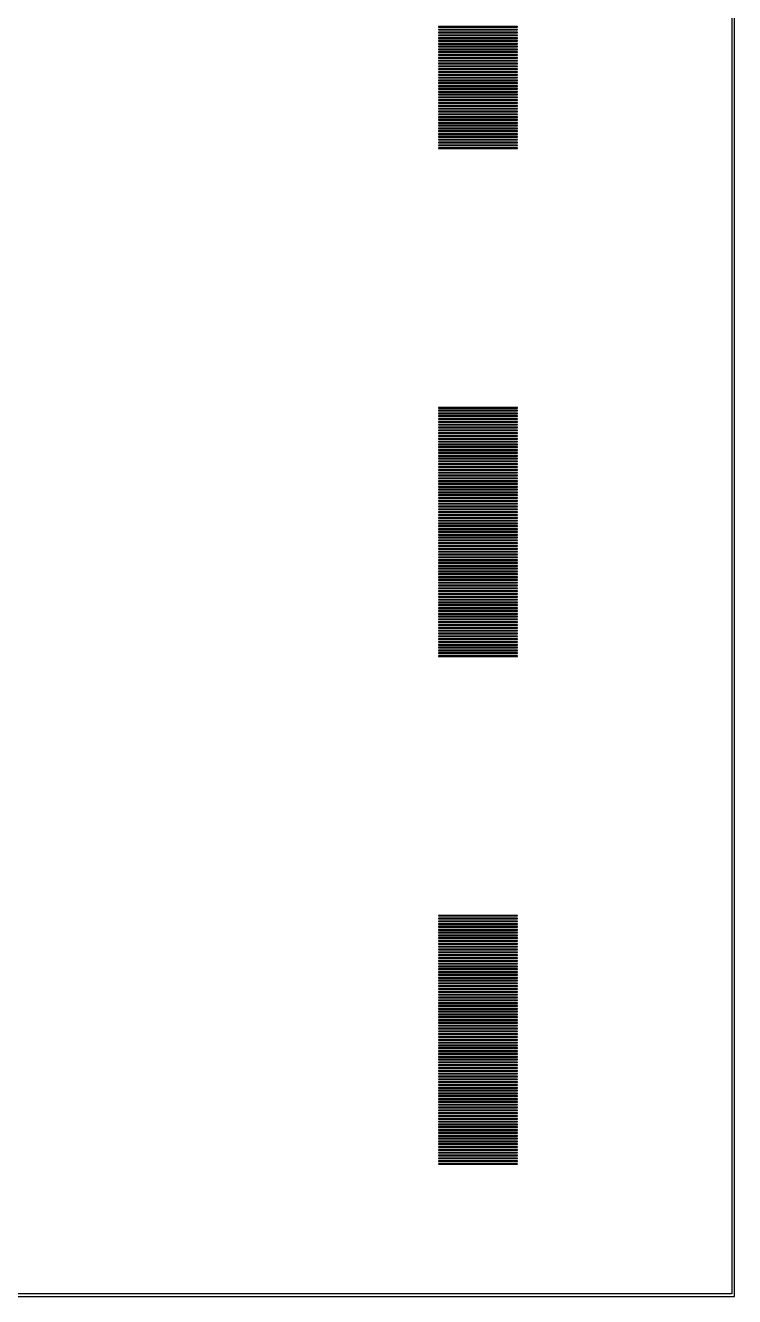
# Model space of a CAD drawing. Extents: x 0 to 54, y 0 to 90.
# Drawn here: x 41.47 to 54.05, y -0.05 to 22.48 of the extents above; entities that cross this region are included whole.
import ezdxf

# ---------------------------------------------------------------- set-up
doc = ezdxf.new("R2010")
doc.units = 0

msp = doc.modelspace()

# ---------------------------------------------------------------- linework, layer by layer
for p, q in [((54.05, -0.04999), (54.05, 90.05)), ((54, 30.4453), (54, 0)), ((50.2, 22.455), (48.8, 22.455)), ((48.8, 22.455), (48.8, 22.445)), ((48.8, 22.445), (50.2, 22.445)), ((50.2, 22.405), (48.8, 22.405)), ((48.8, 22.405), (48.8, 22.395)), ((48.8, 22.395), (50.2, 22.395)), ((50.2, 22.355), (48.8, 22.355)), ((48.8, 22.355), (48.8, 22.345)), ((48.8, 22.345), (50.2, 22.345)), ((50.2, 22.305), (48.8, 22.305)), ((48.8, 22.305), (48.8, 22.295)), ((50.2, 22.445), (50.2, 22.455)), ((50.2, 22.395), (50.2, 22.405)), ((50.2, 22.345), (50.2, 22.355)), ((50.2, 22.295), (50.2, 22.305)), ((48.8, 22.295), (50.2, 22.295)), ((50.2, 22.255), (48.8, 22.255)), ((48.8, 22.255), (48.8, 22.245)), ((48.8, 22.245), (50.2, 22.245)), ((50.2, 22.205), (48.8, 22.205)), ((48.8, 22.205), (48.8, 22.195)), ((48.8, 22.195), (50.2, 22.195)), ((50.2, 22.155), (48.8, 22.155)), ((48.8, 22.155), (48.8, 22.145)), ((48.8, 22.145), (50.2, 22.145)), ((50.2, 22.105), (48.8, 22.105)), ((48.8, 22.105), (48.8, 22.095)), ((48.8, 22.095), (50.2, 22.095)), ((50.2, 22.245), (50.2, 22.255)), ((50.2, 22.195), (50.2, 22.205)), ((50.2, 22.145), (50.2, 22.155)), ((50.2, 22.095), (50.2, 22.105)), ((50.2, 22.055), (48.8, 22.055)), ((48.8, 22.055), (48.8, 22.045)), ((48.8, 22.045), (50.2, 22.045)), ((50.2, 22.005), (48.8, 22.005)), ((48.8, 22.005), (48.8, 21.995)), ((48.8, 21.995), (50.2, 21.995)), ((50.2, 21.955), (48.8, 21.955)), ((48.8, 21.955), (48.8, 21.945)), ((48.8, 21.945), (50.2, 21.945)), ((50.2, 21.905), (48.8, 21.905)), ((48.8, 21.905), (48.8, 21.895)), ((48.8, 21.895), (50.2, 21.895)), ((50.2, 21.855), (48.8, 21.855)), ((48.8, 21.855), (48.8, 21.845)), ((50.2, 22.045), (50.2, 22.055)), ((50.2, 21.995), (50.2, 22.005)), ((50.2, 21.945), (50.2, 21.955)), ((50.2, 21.895), (50.2, 21.905)), ((50.2, 21.845), (50.2, 21.855)), ((48.8, 21.845), (50.2, 21.845)), ((50.2, 21.805), (48.8, 21.805)), ((48.8, 21.805), (48.8, 21.795)), ((48.8, 21.795), (50.2, 21.795)), ((50.2, 21.755), (48.8, 21.755)), ((48.8, 21.755), (48.8, 21.745)), ((48.8, 21.745), (50.2, 21.745)), ((50.2, 21.705), (48.8, 21.705)), ((48.8, 21.705), (48.8, 21.695)), ((48.8, 21.695), (50.2, 21.695)), ((50.2, 21.655), (48.8, 21.655)), ((48.8, 21.655), (48.8, 21.645)), ((48.8, 21.645), (50.2, 21.645)), ((50.2, 21.795), (50.2, 21.805)), ((50.2, 21.745), (50.2, 21.755)), ((50.2, 21.695), (50.2, 21.705)), ((50.2, 21.645), (50.2, 21.655)), ((50.2, 21.605), (48.8, 21.605)), ((48.8, 21.605), (48.8, 21.595)), ((48.8, 21.595), (50.2, 21.595)), ((50.2, 21.555), (48.8, 21.555)), ((48.8, 21.555), (48.8, 21.545)), ((48.8, 21.545), (50.2, 21.545)), ((50.2, 21.505), (48.8, 21.505)), ((48.8, 21.505), (48.8, 21.495)), ((48.8, 21.495), (50.2, 21.495)), ((50.2, 21.455), (48.8, 21.455)), ((48.8, 21.455), (48.8, 21.445)), ((48.8, 21.445), (50.2, 21.445)), ((50.2, 21.405), (48.8, 21.405)), ((48.8, 21.405), (48.8, 21.395)), ((50.2, 21.595), (50.2, 21.605)), ((50.2, 21.545), (50.2, 21.555)), ((50.2, 21.495), (50.2, 21.505)), ((50.2, 21.445), (50.2, 21.455)), ((50.2, 21.395), (50.2, 21.405)), ((48.8, 21.395), (50.2, 21.395)), ((50.2, 21.355), (48.8, 21.355)), ((48.8, 21.355), (48.8, 21.345)), ((48.8, 21.345), (50.2, 21.345)), ((50.2, 21.305), (48.8, 21.305)), ((48.8, 21.305), (48.8, 21.295)), ((48.8, 21.295), (50.2, 21.295)), ((50.2, 21.255), (48.8, 21.255)), ((48.8, 21.255), (48.8, 21.245)), ((48.8, 21.245), (50.2, 21.245)), ((50.2, 21.205), (48.8, 21.205)), ((48.8, 21.205), (48.8, 21.195)), ((48.8, 21.195), (50.2, 21.195)), ((50.2, 21.345), (50.2, 21.355)), ((50.2, 21.295), (50.2, 21.305)), ((50.2, 21.245), (50.2, 21.255)), ((50.2, 21.195), (50.2, 21.205)), ((50.2, 21.155), (48.8, 21.155)), ((48.8, 21.155), (48.8, 21.145)), ((48.8, 21.145), (50.2, 21.145)), ((50.2, 21.105), (48.8, 21.105)), ((48.8, 21.105), (48.8, 21.095)), ((48.8, 21.095), (50.2, 21.095)), ((50.2, 21.055), (48.8, 21.055)), ((48.8, 21.055), (48.8, 21.045)), ((48.8, 21.045), (50.2, 21.045)), ((50.2, 21.005), (48.8, 21.005)), ((48.8, 21.005), (48.8, 20.995)), ((48.8, 20.995), (50.2, 20.995)), ((50.2, 20.955), (48.8, 20.955)), ((48.8, 20.955), (48.8, 20.945)), ((50.2, 21.145), (50.2, 21.155)), ((50.2, 21.095), (50.2, 21.105)), ((50.2, 21.045), (50.2, 21.055)), ((50.2, 20.995), (50.2, 21.005)), ((50.2, 20.945), (50.2, 20.955)), ((48.8, 20.945), (50.2, 20.945)), ((50.2, 20.905), (48.8, 20.905)), ((48.8, 20.905), (48.8, 20.895)), ((48.8, 20.895), (50.2, 20.895)), ((50.2, 20.855), (48.8, 20.855)), ((48.8, 20.855), (48.8, 20.845)), ((48.8, 20.845), (50.2, 20.845)), ((50.2, 20.805), (48.8, 20.805)), ((48.8, 20.805), (48.8, 20.795)), ((48.8, 20.795), (50.2, 20.795)), ((50.2, 20.755), (48.8, 20.755)), ((48.8, 20.755), (48.8, 20.745)), ((48.8, 20.745), (50.2, 20.745)), ((50.2, 20.895), (50.2, 20.905)), ((50.2, 20.845), (50.2, 20.855)), ((50.2, 20.795), (50.2, 20.805)), ((50.2, 20.745), (50.2, 20.755)), ((50.2, 20.705), (48.8, 20.705)), ((48.8, 20.705), (48.8, 20.695)), ((48.8, 20.695), (50.2, 20.695)), ((50.2, 20.655), (48.8, 20.655)), ((48.8, 20.655), (48.8, 20.645)), ((48.8, 20.645), (50.2, 20.645)), ((50.2, 20.605), (48.8, 20.605)), ((48.8, 20.605), (48.8, 20.595)), ((48.8, 20.595), (50.2, 20.595)), ((50.2, 20.555), (48.8, 20.555)), ((48.8, 20.555), (48.8, 20.545)), ((48.8, 20.545), (50.2, 20.545)), ((50.2, 20.505), (48.8, 20.505)), ((48.8, 20.505), (48.8, 20.495)), ((50.2, 20.695), (50.2, 20.705)), ((50.2, 20.645), (50.2, 20.655)), ((50.2, 20.595), (50.2, 20.605)), ((50.2, 20.545), (50.2, 20.555)), ((50.2, 20.495), (50.2, 20.505)), ((48.8, 20.495), (50.2, 20.495)), ((50.2, 20.455), (48.8, 20.455)), ((48.8, 20.455), (48.8, 20.445)), ((48.8, 20.445), (50.2, 20.445)), ((50.2, 20.405), (48.8, 20.405)), ((48.8, 20.405), (48.8, 20.395)), ((48.8, 20.395), (50.2, 20.395)), ((50.2, 20.355), (48.8, 20.355)), ((48.8, 20.355), (48.8, 20.345)), ((48.8, 20.345), (50.2, 20.345)), ((50.2, 20.305), (48.8, 20.305)), ((48.8, 20.305), (48.8, 20.295)), ((48.8, 20.295), (50.2, 20.295)), ((50.2, 20.445), (50.2, 20.455)), ((50.2, 20.395), (50.2, 20.405)), ((50.2, 20.345), (50.2, 20.355)), ((50.2, 20.295), (50.2, 20.305)), ((50.2, 15.705), (48.8, 15.705)), ((48.8, 15.705), (48.8, 15.695)), ((48.8, 15.695), (50.2, 15.695)), ((50.2, 15.655), (48.8, 15.655)), ((48.8, 15.655), (48.8, 15.645)), ((48.8, 15.645), (50.2, 15.645)), ((50.2, 15.605), (48.8, 15.605)), ((48.8, 15.605), (48.8, 15.595)), ((48.8, 15.595), (50.2, 15.595)), ((50.2, 15.555), (48.8, 15.555)), ((48.8, 15.555), (48.8, 15.545)), ((48.8, 15.545), (50.2, 15.545)), ((50.2, 15.695), (50.2, 15.705)), ((50.2, 15.645), (50.2, 15.655)), ((50.2, 15.595), (50.2, 15.605)), ((50.2, 15.545), (50.2, 15.555)), ((50.2, 15.505), (48.8, 15.505)), ((48.8, 15.505), (48.8, 15.495)), ((48.8, 15.495), (50.2, 15.495)), ((50.2, 15.455), (48.8, 15.455)), ((48.8, 15.455), (48.8, 15.445)), ((48.8, 15.445), (50.2, 15.445)), ((50.2, 15.405), (48.8, 15.405)), ((48.8, 15.405), (48.8, 15.395)), ((48.8, 15.395), (50.2, 15.395)), ((50.2, 15.355), (48.8, 15.355)), ((48.8, 15.355), (48.8, 15.345)), ((48.8, 15.345), (50.2, 15.345)), ((50.2, 15.495), (50.2, 15.505)), ((50.2, 15.445), (50.2, 15.455)), ((50.2, 15.395), (50.2, 15.405)), ((50.2, 15.345), (50.2, 15.355)), ((50.2, 15.305), (48.8, 15.305)), ((48.8, 15.305), (48.8, 15.295)), ((48.8, 15.295), (50.2, 15.295)), ((50.2, 15.255), (48.8, 15.255)), ((48.8, 15.255), (48.8, 15.245)), ((48.8, 15.245), (50.2, 15.245)), ((50.2, 15.205), (48.8, 15.205)), ((48.8, 15.205), (48.8, 15.195)), ((48.8, 15.195), (50.2, 15.195)), ((50.2, 15.155), (48.8, 15.155)), ((48.8, 15.155), (48.8, 15.145)), ((48.8, 15.145), (50.2, 15.145)), ((50.2, 15.105), (48.8, 15.105)), ((48.8, 15.105), (48.8, 15.095)), ((48.8, 15.095), (50.2, 15.095)), ((50.2, 15.295), (50.2, 15.305)), ((50.2, 15.245), (50.2, 15.255)), ((50.2, 15.195), (50.2, 15.205)), ((50.2, 15.145), (50.2, 15.155)), ((50.2, 15.095), (50.2, 15.105)), ((50.2, 15.055), (48.8, 15.055)), ((48.8, 15.055), (48.8, 15.045)), ((48.8, 15.045), (50.2, 15.045)), ((50.2, 15.005), (48.8, 15.005)), ((48.8, 15.005), (48.8, 14.995)), ((48.8, 14.995), (50.2, 14.995)), ((50.2, 14.955), (48.8, 14.955)), ((48.8, 14.955), (48.8, 14.945)), ((48.8, 14.945), (50.2, 14.945)), ((50.2, 14.905), (48.8, 14.905)), ((48.8, 14.905), (48.8, 14.895)), ((48.8, 14.895), (50.2, 14.895)), ((50.2, 15.045), (50.2, 15.055)), ((50.2, 14.995), (50.2, 15.005)), ((50.2, 14.945), (50.2, 14.955)), ((50.2, 14.895), (50.2, 14.905)), ((50.2, 14.855), (48.8, 14.855)), ((48.8, 14.855), (48.8, 14.845)), ((48.8, 14.845), (50.2, 14.845)), ((50.2, 14.805), (48.8, 14.805)), ((48.8, 14.805), (48.8, 14.795)), ((48.8, 14.795), (50.2, 14.795)), ((50.2, 14.755), (48.8, 14.755)), ((48.8, 14.755), (48.8, 14.745)), ((48.8, 14.745), (50.2, 14.745)), ((50.2, 14.705), (48.8, 14.705)), ((48.8, 14.705), (48.8, 14.695)), ((48.8, 14.695), (50.2, 14.695)), ((50.2, 14.655), (48.8, 14.655)), ((48.8, 14.655), (48.8, 14.645)), ((48.8, 14.645), (50.2, 14.645)), ((50.2, 14.845), (50.2, 14.855)), ((50.2, 14.795), (50.2, 14.805)), ((50.2, 14.745), (50.2, 14.755)), ((50.2, 14.695), (50.2, 14.705)), ((50.2, 14.645), (50.2, 14.655)), ((50.2, 14.605), (48.8, 14.605)), ((48.8, 14.605), (48.8, 14.595)), ((48.8, 14.595), (50.2, 14.595)), ((50.2, 14.555), (48.8, 14.555)), ((48.8, 14.555), (48.8, 14.545)), ((48.8, 14.545), (50.2, 14.545)), ((50.2, 14.505), (48.8, 14.505)), ((48.8, 14.505), (48.8, 14.495)), ((48.8, 14.495), (50.2, 14.495)), ((50.2, 14.455), (48.8, 14.455)), ((48.8, 14.455), (48.8, 14.445)), ((48.8, 14.445), (50.2, 14.445)), ((50.2, 14.595), (50.2, 14.605)), ((50.2, 14.545), (50.2, 14.555)), ((50.2, 14.495), (50.2, 14.505)), ((50.2, 14.445), (50.2, 14.455)), ((50.2, 14.405), (48.8, 14.405)), ((48.8, 14.405), (48.8, 14.395)), ((48.8, 14.395), (50.2, 14.395)), ((50.2, 14.355), (48.8, 14.355)), ((48.8, 14.355), (48.8, 14.345)), ((48.8, 14.345), (50.2, 14.345)), ((50.2, 14.305), (48.8, 14.305)), ((48.8, 14.305), (48.8, 14.295)), ((48.8, 14.295), (50.2, 14.295)), ((50.2, 14.255), (48.8, 14.255)), ((48.8, 14.255), (48.8, 14.245)), ((48.8, 14.245), (50.2, 14.245)), ((50.2, 14.205), (48.8, 14.205)), ((48.8, 14.205), (48.8, 14.195)), ((48.8, 14.195), (50.2, 14.195)), ((50.2, 14.395), (50.2, 14.405)), ((50.2, 14.345), (50.2, 14.355)), ((50.2, 14.295), (50.2, 14.305)), ((50.2, 14.245), (50.2, 14.255)), ((50.2, 14.195), (50.2, 14.205)), ((50.2, 14.155), (48.8, 14.155)), ((48.8, 14.155), (48.8, 14.145)), ((48.8, 14.145), (50.2, 14.145)), ((50.2, 14.105), (48.8, 14.105)), ((48.8, 14.105), (48.8, 14.095)), ((48.8, 14.095), (50.2, 14.095)), ((50.2, 14.055), (48.8, 14.055)), ((48.8, 14.055), (48.8, 14.045)), ((48.8, 14.045), (50.2, 14.045)), ((50.2, 14.005), (48.8, 14.005)), ((48.8, 14.005), (48.8, 13.995)), ((48.8, 13.995), (50.2, 13.995)), ((50.2, 14.145), (50.2, 14.155)), ((50.2, 14.095), (50.2, 14.105)), ((50.2, 14.045), (50.2, 14.055)), ((50.2, 13.995), (50.2, 14.005)), ((50.2, 13.955), (48.8, 13.955)), ((48.8, 13.955), (48.8, 13.945)), ((48.8, 13.945), (50.2, 13.945)), ((50.2, 13.905), (48.8, 13.905)), ((48.8, 13.905), (48.8, 13.895)), ((48.8, 13.895), (50.2, 13.895)), ((50.2, 13.855), (48.8, 13.855)), ((48.8, 13.855), (48.8, 13.845)), ((48.8, 13.845), (50.2, 13.845)), ((50.2, 13.805), (48.8, 13.805)), ((48.8, 13.805), (48.8, 13.795)), ((48.8, 13.795), (50.2, 13.795)), ((50.2, 13.755), (48.8, 13.755)), ((48.8, 13.755), (48.8, 13.745)), ((48.8, 13.745), (50.2, 13.745)), ((50.2, 13.945), (50.2, 13.955)), ((50.2, 13.895), (50.2, 13.905)), ((50.2, 13.845), (50.2, 13.855)), ((50.2, 13.795), (50.2, 13.805)), ((50.2, 13.745), (50.2, 13.755)), ((50.2, 13.705), (48.8, 13.705)), ((48.8, 13.705), (48.8, 13.695)), ((48.8, 13.695), (50.2, 13.695)), ((50.2, 13.655), (48.8, 13.655)), ((48.8, 13.655), (48.8, 13.645)), ((48.8, 13.645), (50.2, 13.645)), ((50.2, 13.605), (48.8, 13.605)), ((48.8, 13.605), (48.8, 13.595)), ((48.8, 13.595), (50.2, 13.595)), ((50.2, 13.555), (48.8, 13.555)), ((48.8, 13.555), (48.8, 13.545)), ((48.8, 13.545), (50.2, 13.545)), ((50.2, 13.695), (50.2, 13.705)), ((50.2, 13.645), (50.2, 13.655)), ((50.2, 13.595), (50.2, 13.605)), ((50.2, 13.545), (50.2, 13.555)), ((50.2, 13.505), (48.8, 13.505)), ((48.8, 13.505), (48.8, 13.495)), ((48.8, 13.495), (50.2, 13.495)), ((50.2, 13.455), (48.8, 13.455)), ((48.8, 13.455), (48.8, 13.445)), ((48.8, 13.445), (50.2, 13.445)), ((50.2, 13.405), (48.8, 13.405)), ((48.8, 13.405), (48.8, 13.395)), ((48.8, 13.395), (50.2, 13.395)), ((50.2, 13.355), (48.8, 13.355)), ((48.8, 13.355), (48.8, 13.345)), ((48.8, 13.345), (50.2, 13.345)), ((50.2, 13.305), (48.8, 13.305)), ((48.8, 13.305), (48.8, 13.295)), ((48.8, 13.295), (50.2, 13.295)), ((50.2, 13.495), (50.2, 13.505)), ((50.2, 13.445), (50.2, 13.455)), ((50.2, 13.395), (50.2, 13.405)), ((50.2, 13.345), (50.2, 13.355)), ((50.2, 13.295), (50.2, 13.305)), ((50.2, 13.255), (48.8, 13.255)), ((48.8, 13.255), (48.8, 13.245)), ((48.8, 13.245), (50.2, 13.245)), ((50.2, 13.205), (48.8, 13.205)), ((48.8, 13.205), (48.8, 13.195)), ((48.8, 13.195), (50.2, 13.195)), ((50.2, 13.155), (48.8, 13.155)), ((48.8, 13.155), (48.8, 13.145)), ((48.8, 13.145), (50.2, 13.145)), ((50.2, 13.105), (48.8, 13.105)), ((48.8, 13.105), (48.8, 13.095)), ((48.8, 13.095), (50.2, 13.095)), ((50.2, 13.245), (50.2, 13.255)), ((50.2, 13.195), (50.2, 13.205)), ((50.2, 13.145), (50.2, 13.155)), ((50.2, 13.095), (50.2, 13.105)), ((50.2, 13.055), (48.8, 13.055)), ((48.8, 13.055), (48.8, 13.045)), ((48.8, 13.045), (50.2, 13.045)), ((50.2, 13.005), (48.8, 13.005)), ((48.8, 13.005), (48.8, 12.995)), ((48.8, 12.995), (50.2, 12.995)), ((50.2, 12.955), (48.8, 12.955)), ((48.8, 12.955), (48.8, 12.945)), ((48.8, 12.945), (50.2, 12.945)), ((50.2, 12.905), (48.8, 12.905)), ((48.8, 12.905), (48.8, 12.895)), ((48.8, 12.895), (50.2, 12.895)), ((50.2, 12.855), (48.8, 12.855)), ((48.8, 12.855), (48.8, 12.845)), ((48.8, 12.845), (50.2, 12.845)), ((50.2, 13.045), (50.2, 13.055)), ((50.2, 12.995), (50.2, 13.005)), ((50.2, 12.945), (50.2, 12.955)), ((50.2, 12.895), (50.2, 12.905)), ((50.2, 12.845), (50.2, 12.855)), ((50.2, 12.805), (48.8, 12.805)), ((48.8, 12.805), (48.8, 12.795)), ((48.8, 12.795), (50.2, 12.795)), ((50.2, 12.755), (48.8, 12.755)), ((48.8, 12.755), (48.8, 12.745)), ((48.8, 12.745), (50.2, 12.745)), ((50.2, 12.705), (48.8, 12.705)), ((48.8, 12.705), (48.8, 12.695)), ((48.8, 12.695), (50.2, 12.695)), ((50.2, 12.655), (48.8, 12.655)), ((48.8, 12.655), (48.8, 12.645)), ((48.8, 12.645), (50.2, 12.645)), ((50.2, 12.795), (50.2, 12.805)), ((50.2, 12.745), (50.2, 12.755)), ((50.2, 12.695), (50.2, 12.705)), ((50.2, 12.645), (50.2, 12.655)), ((50.2, 12.605), (48.8, 12.605)), ((48.8, 12.605), (48.8, 12.595)), ((48.8, 12.595), (50.2, 12.595)), ((50.2, 12.555), (48.8, 12.555)), ((48.8, 12.555), (48.8, 12.545)), ((48.8, 12.545), (50.2, 12.545)), ((50.2, 12.505), (48.8, 12.505)), ((48.8, 12.505), (48.8, 12.495)), ((48.8, 12.495), (50.2, 12.495)), ((50.2, 12.455), (48.8, 12.455)), ((48.8, 12.455), (48.8, 12.445)), ((48.8, 12.445), (50.2, 12.445)), ((50.2, 12.405), (48.8, 12.405)), ((48.8, 12.405), (48.8, 12.395)), ((48.8, 12.395), (50.2, 12.395)), ((50.2, 12.595), (50.2, 12.605)), ((50.2, 12.545), (50.2, 12.555)), ((50.2, 12.495), (50.2, 12.505)), ((50.2, 12.445), (50.2, 12.455)), ((50.2, 12.395), (50.2, 12.405)), ((50.2, 12.355), (48.8, 12.355)), ((48.8, 12.355), (48.8, 12.345)), ((48.8, 12.345), (50.2, 12.345)), ((50.2, 12.305), (48.8, 12.305)), ((48.8, 12.305), (48.8, 12.295)), ((48.8, 12.295), (50.2, 12.295)), ((50.2, 12.255), (48.8, 12.255)), ((48.8, 12.255), (48.8, 12.245)), ((48.8, 12.245), (50.2, 12.245)), ((50.2, 12.205), (48.8, 12.205)), ((48.8, 12.205), (48.8, 12.195)), ((48.8, 12.195), (50.2, 12.195)), ((50.2, 12.345), (50.2, 12.355)), ((50.2, 12.295), (50.2, 12.305)), ((50.2, 12.245), (50.2, 12.255)), ((50.2, 12.195), (50.2, 12.205)), ((50.2, 12.155), (48.8, 12.155)), ((48.8, 12.155), (48.8, 12.145)), ((48.8, 12.145), (50.2, 12.145)), ((50.2, 12.105), (48.8, 12.105)), ((48.8, 12.105), (48.8, 12.095)), ((48.8, 12.095), (50.2, 12.095)), ((50.2, 12.055), (48.8, 12.055)), ((48.8, 12.055), (48.8, 12.045)), ((48.8, 12.045), (50.2, 12.045)), ((50.2, 12.005), (48.8, 12.005)), ((48.8, 12.005), (48.8, 11.995)), ((48.8, 11.995), (50.2, 11.995)), ((50.2, 11.955), (48.8, 11.955)), ((48.8, 11.955), (48.8, 11.945)), ((48.8, 11.945), (50.2, 11.945)), ((50.2, 12.145), (50.2, 12.155)), ((50.2, 12.095), (50.2, 12.105)), ((50.2, 12.045), (50.2, 12.055)), ((50.2, 11.995), (50.2, 12.005)), ((50.2, 11.945), (50.2, 11.955)), ((50.2, 11.905), (48.8, 11.905)), ((48.8, 11.905), (48.8, 11.895)), ((48.8, 11.895), (50.2, 11.895)), ((50.2, 11.855), (48.8, 11.855)), ((48.8, 11.855), (48.8, 11.845)), ((48.8, 11.845), (50.2, 11.845)), ((50.2, 11.805), (48.8, 11.805)), ((48.8, 11.805), (48.8, 11.795)), ((48.8, 11.795), (50.2, 11.795)), ((50.2, 11.755), (48.8, 11.755)), ((48.8, 11.755), (48.8, 11.745)), ((48.8, 11.745), (50.2, 11.745)), ((50.2, 11.895), (50.2, 11.905)), ((50.2, 11.845), (50.2, 11.855)), ((50.2, 11.795), (50.2, 11.805)), ((50.2, 11.745), (50.2, 11.755)), ((50.2, 11.705), (48.8, 11.705)), ((48.8, 11.705), (48.8, 11.695)), ((48.8, 11.695), (50.2, 11.695)), ((50.2, 11.655), (48.8, 11.655)), ((48.8, 11.655), (48.8, 11.645)), ((48.8, 11.645), (50.2, 11.645)), ((50.2, 11.605), (48.8, 11.605)), ((48.8, 11.605), (48.8, 11.595)), ((48.8, 11.595), (50.2, 11.595)), ((50.2, 11.555), (48.8, 11.555)), ((48.8, 11.555), (48.8, 11.545)), ((48.8, 11.545), (50.2, 11.545)), ((50.2, 11.505), (48.8, 11.505)), ((48.8, 11.505), (48.8, 11.495)), ((48.8, 11.495), (50.2, 11.495)), ((50.2, 11.695), (50.2, 11.705)), ((50.2, 11.645), (50.2, 11.655)), ((50.2, 11.595), (50.2, 11.605)), ((50.2, 11.545), (50.2, 11.555)), ((50.2, 11.495), (50.2, 11.505)), ((50.2, 11.455), (48.8, 11.455)), ((48.8, 11.455), (48.8, 11.445)), ((48.8, 11.445), (50.2, 11.445)), ((50.2, 11.405), (48.8, 11.405)), ((48.8, 11.405), (48.8, 11.395)), ((48.8, 11.395), (50.2, 11.395)), ((50.2, 11.355), (48.8, 11.355)), ((48.8, 11.355), (48.8, 11.345)), ((48.8, 11.345), (50.2, 11.345)), ((50.2, 11.305), (48.8, 11.305)), ((48.8, 11.305), (48.8, 11.295)), ((48.8, 11.295), (50.2, 11.295)), ((50.2, 11.445), (50.2, 11.455)), ((50.2, 11.395), (50.2, 11.405)), ((50.2, 11.345), (50.2, 11.355)), ((50.2, 11.295), (50.2, 11.305)), ((50.2, 6.70499), (48.8, 6.70499)), ((48.8, 6.70499), (48.8, 6.69499)), ((48.8, 6.69499), (50.2, 6.69499)), ((50.2, 6.655), (48.8, 6.655)), ((48.8, 6.655), (48.8, 6.64499)), ((48.8, 6.64499), (50.2, 6.64499)), ((50.2, 6.605), (48.8, 6.605)), ((48.8, 6.605), (48.8, 6.59499)), ((48.8, 6.59499), (50.2, 6.59499)), ((50.2, 6.55499), (48.8, 6.55499)), ((48.8, 6.55499), (48.8, 6.545)), ((48.8, 6.545), (50.2, 6.545)), ((50.2, 6.69499), (50.2, 6.70499)), ((50.2, 6.64499), (50.2, 6.655)), ((50.2, 6.59499), (50.2, 6.605)), ((50.2, 6.545), (50.2, 6.55499)), ((50.2, 6.50499), (48.8, 6.50499)), ((48.8, 6.50499), (48.8, 6.495)), ((48.8, 6.495), (50.2, 6.495)), ((50.2, 6.45499), (48.8, 6.45499)), ((48.8, 6.45499), (48.8, 6.44499)), ((48.8, 6.44499), (50.2, 6.44499)), ((50.2, 6.405), (48.8, 6.405)), ((48.8, 6.405), (48.8, 6.39499)), ((48.8, 6.39499), (50.2, 6.39499)), ((50.2, 6.355), (48.8, 6.355)), ((48.8, 6.355), (48.8, 6.34499)), ((48.8, 6.34499), (50.2, 6.34499)), ((50.2, 6.495), (50.2, 6.50499)), ((50.2, 6.44499), (50.2, 6.45499)), ((50.2, 6.39499), (50.2, 6.405)), ((50.2, 6.34499), (50.2, 6.355)), ((50.2, 6.30499), (48.8, 6.30499)), ((48.8, 6.30499), (48.8, 6.295)), ((48.8, 6.295), (50.2, 6.295)), ((50.2, 6.25499), (48.8, 6.25499)), ((48.8, 6.25499), (48.8, 6.245)), ((48.8, 6.245), (50.2, 6.245)), ((50.2, 6.20499), (48.8, 6.20499)), ((48.8, 6.20499), (48.8, 6.19499)), ((48.8, 6.19499), (50.2, 6.19499)), ((50.2, 6.155), (48.8, 6.155)), ((48.8, 6.155), (48.8, 6.14499)), ((48.8, 6.14499), (50.2, 6.14499)), ((50.2, 6.105), (48.8, 6.105)), ((48.8, 6.105), (48.8, 6.09499)), ((48.8, 6.09499), (50.2, 6.09499)), ((50.2, 6.295), (50.2, 6.30499)), ((50.2, 6.245), (50.2, 6.25499)), ((50.2, 6.19499), (50.2, 6.20499)), ((50.2, 6.14499), (50.2, 6.155)), ((50.2, 6.09499), (50.2, 6.105)), ((50.2, 6.05499), (48.8, 6.05499)), ((48.8, 6.05499), (48.8, 6.045)), ((48.8, 6.045), (50.2, 6.045)), ((50.2, 6.00499), (48.8, 6.00499)), ((48.8, 6.00499), (48.8, 5.995)), ((48.8, 5.995), (50.2, 5.995)), ((50.2, 5.95499), (48.8, 5.95499)), ((48.8, 5.95499), (48.8, 5.94499)), ((48.8, 5.94499), (50.2, 5.94499)), ((50.2, 5.905), (48.8, 5.905)), ((48.8, 5.905), (48.8, 5.89499)), ((48.8, 5.89499), (50.2, 5.89499)), ((50.2, 6.045), (50.2, 6.05499)), ((50.2, 5.995), (50.2, 6.00499)), ((50.2, 5.94499), (50.2, 5.95499)), ((50.2, 5.89499), (50.2, 5.905)), ((50.2, 5.855), (48.8, 5.855)), ((48.8, 5.855), (48.8, 5.84499)), ((48.8, 5.84499), (50.2, 5.84499)), ((50.2, 5.80499), (48.8, 5.80499)), ((48.8, 5.80499), (48.8, 5.795)), ((48.8, 5.795), (50.2, 5.795)), ((50.2, 5.75499), (48.8, 5.75499)), ((48.8, 5.75499), (48.8, 5.745)), ((48.8, 5.745), (50.2, 5.745)), ((50.2, 5.70499), (48.8, 5.70499)), ((48.8, 5.70499), (48.8, 5.69499)), ((48.8, 5.69499), (50.2, 5.69499)), ((50.2, 5.655), (48.8, 5.655)), ((48.8, 5.655), (48.8, 5.64499)), ((48.8, 5.64499), (50.2, 5.64499)), ((50.2, 5.84499), (50.2, 5.855)), ((50.2, 5.795), (50.2, 5.80499)), ((50.2, 5.745), (50.2, 5.75499)), ((50.2, 5.69499), (50.2, 5.70499)), ((50.2, 5.64499), (50.2, 5.655)), ((50.2, 5.605), (48.8, 5.605)), ((48.8, 5.605), (48.8, 5.59499)), ((48.8, 5.59499), (50.2, 5.59499)), ((50.2, 5.55499), (48.8, 5.55499)), ((48.8, 5.55499), (48.8, 5.545)), ((48.8, 5.545), (50.2, 5.545)), ((50.2, 5.50499), (48.8, 5.50499)), ((48.8, 5.50499), (48.8, 5.495)), ((48.8, 5.495), (50.2, 5.495)), ((50.2, 5.45499), (48.8, 5.45499)), ((48.8, 5.45499), (48.8, 5.44499)), ((48.8, 5.44499), (50.2, 5.44499)), ((50.2, 5.59499), (50.2, 5.605)), ((50.2, 5.545), (50.2, 5.55499)), ((50.2, 5.495), (50.2, 5.50499)), ((50.2, 5.44499), (50.2, 5.45499)), ((50.2, 5.405), (48.8, 5.405)), ((48.8, 5.405), (48.8, 5.39499)), ((48.8, 5.39499), (50.2, 5.39499)), ((50.2, 5.355), (48.8, 5.355)), ((48.8, 5.355), (48.8, 5.34499)), ((48.8, 5.34499), (50.2, 5.34499)), ((50.2, 5.30499), (48.8, 5.30499)), ((48.8, 5.30499), (48.8, 5.295)), ((48.8, 5.295), (50.2, 5.295)), ((50.2, 5.25499), (48.8, 5.25499)), ((48.8, 5.25499), (48.8, 5.245)), ((48.8, 5.245), (50.2, 5.245)), ((50.2, 5.20499), (48.8, 5.20499)), ((48.8, 5.20499), (48.8, 5.19499)), ((48.8, 5.19499), (50.2, 5.19499)), ((50.2, 5.39499), (50.2, 5.405)), ((50.2, 5.34499), (50.2, 5.355)), ((50.2, 5.295), (50.2, 5.30499)), ((50.2, 5.245), (50.2, 5.25499)), ((50.2, 5.19499), (50.2, 5.20499)), ((50.2, 5.155), (48.8, 5.155)), ((48.8, 5.155), (48.8, 5.14499)), ((48.8, 5.14499), (50.2, 5.14499)), ((50.2, 5.105), (48.8, 5.105)), ((48.8, 5.105), (48.8, 5.09499)), ((48.8, 5.09499), (50.2, 5.09499)), ((50.2, 5.05499), (48.8, 5.05499)), ((48.8, 5.05499), (48.8, 5.045)), ((48.8, 5.045), (50.2, 5.045)), ((50.2, 5.00499), (48.8, 5.00499)), ((48.8, 5.00499), (48.8, 4.995)), ((48.8, 4.995), (50.2, 4.995)), ((50.2, 5.14499), (50.2, 5.155)), ((50.2, 5.09499), (50.2, 5.105)), ((50.2, 5.045), (50.2, 5.05499)), ((50.2, 4.995), (50.2, 5.00499)), ((50.2, 4.95499), (48.8, 4.95499)), ((48.8, 4.95499), (48.8, 4.94499)), ((48.8, 4.94499), (50.2, 4.94499)), ((50.2, 4.905), (48.8, 4.905)), ((48.8, 4.905), (48.8, 4.89499)), ((48.8, 4.89499), (50.2, 4.89499)), ((50.2, 4.855), (48.8, 4.855)), ((48.8, 4.855), (48.8, 4.84499)), ((48.8, 4.84499), (50.2, 4.84499)), ((50.2, 4.80499), (48.8, 4.80499)), ((48.8, 4.80499), (48.8, 4.795)), ((48.8, 4.795), (50.2, 4.795)), ((50.2, 4.75499), (48.8, 4.75499)), ((48.8, 4.75499), (48.8, 4.745)), ((48.8, 4.745), (50.2, 4.745)), ((50.2, 4.94499), (50.2, 4.95499)), ((50.2, 4.89499), (50.2, 4.905)), ((50.2, 4.84499), (50.2, 4.855)), ((50.2, 4.795), (50.2, 4.80499)), ((50.2, 4.745), (50.2, 4.75499)), ((50.2, 4.70499), (48.8, 4.70499)), ((48.8, 4.70499), (48.8, 4.69499)), ((48.8, 4.69499), (50.2, 4.69499)), ((50.2, 4.655), (48.8, 4.655)), ((48.8, 4.655), (48.8, 4.64499)), ((48.8, 4.64499), (50.2, 4.64499)), ((50.2, 4.605), (48.8, 4.605)), ((48.8, 4.605), (48.8, 4.59499)), ((48.8, 4.59499), (50.2, 4.59499)), ((50.2, 4.55499), (48.8, 4.55499)), ((48.8, 4.55499), (48.8, 4.545)), ((48.8, 4.545), (50.2, 4.545)), ((50.2, 4.69499), (50.2, 4.70499)), ((50.2, 4.64499), (50.2, 4.655)), ((50.2, 4.59499), (50.2, 4.605)), ((50.2, 4.545), (50.2, 4.55499)), ((50.2, 4.50499), (48.8, 4.50499)), ((48.8, 4.50499), (48.8, 4.49501)), ((48.8, 4.49501), (50.2, 4.49501)), ((50.2, 4.455), (48.8, 4.455)), ((48.8, 4.455), (48.8, 4.44501)), ((48.8, 4.44501), (50.2, 4.44501)), ((50.2, 4.40501), (48.8, 4.40501)), ((48.8, 4.40501), (48.8, 4.395)), ((48.8, 4.395), (50.2, 4.395)), ((50.2, 4.35501), (48.8, 4.35501)), ((48.8, 4.35501), (48.8, 4.345)), ((48.8, 4.345), (50.2, 4.345)), ((50.2, 4.30501), (48.8, 4.30501)), ((48.8, 4.30501), (48.8, 4.29501)), ((48.8, 4.29501), (50.2, 4.29501)), ((50.2, 4.49501), (50.2, 4.50499)), ((50.2, 4.44501), (50.2, 4.455)), ((50.2, 4.395), (50.2, 4.40501)), ((50.2, 4.345), (50.2, 4.35501)), ((50.2, 4.29501), (50.2, 4.30501)), ((50.2, 4.255), (48.8, 4.255)), ((48.8, 4.255), (48.8, 4.24501)), ((48.8, 4.24501), (50.2, 4.24501)), ((50.2, 4.205), (48.8, 4.205)), ((48.8, 4.205), (48.8, 4.19501)), ((48.8, 4.19501), (50.2, 4.19501)), ((50.2, 4.15501), (48.8, 4.15501)), ((48.8, 4.15501), (48.8, 4.145)), ((48.8, 4.145), (50.2, 4.145)), ((50.2, 4.10501), (48.8, 4.10501)), ((48.8, 4.10501), (48.8, 4.095)), ((48.8, 4.095), (50.2, 4.095)), ((50.2, 4.05501), (48.8, 4.05501)), ((48.8, 4.05501), (48.8, 4.04501)), ((50.2, 4.24501), (50.2, 4.255)), ((50.2, 4.19501), (50.2, 4.205)), ((50.2, 4.145), (50.2, 4.15501)), ((50.2, 4.095), (50.2, 4.10501)), ((50.2, 4.04501), (50.2, 4.05501)), ((48.8, 4.04501), (50.2, 4.04501)), ((50.2, 4.005), (48.8, 4.005)), ((48.8, 4.005), (48.8, 3.99501)), ((48.8, 3.99501), (50.2, 3.99501)), ((50.2, 3.955), (48.8, 3.955)), ((48.8, 3.955), (48.8, 3.94501)), ((48.8, 3.94501), (50.2, 3.94501)), ((50.2, 3.90501), (48.8, 3.90501)), ((48.8, 3.90501), (48.8, 3.895)), ((48.8, 3.895), (50.2, 3.895)), ((50.2, 3.85501), (48.8, 3.85501)), ((48.8, 3.85501), (48.8, 3.845)), ((48.8, 3.845), (50.2, 3.845)), ((50.2, 3.99501), (50.2, 4.005)), ((50.2, 3.94501), (50.2, 3.955)), ((50.2, 3.895), (50.2, 3.90501)), ((50.2, 3.845), (50.2, 3.85501)), ((50.2, 3.80501), (48.8, 3.80501)), ((48.8, 3.80501), (48.8, 3.79501)), ((48.8, 3.79501), (50.2, 3.79501)), ((50.2, 3.755), (48.8, 3.755)), ((48.8, 3.755), (48.8, 3.74501)), ((48.8, 3.74501), (50.2, 3.74501)), ((50.2, 3.705), (48.8, 3.705)), ((48.8, 3.705), (48.8, 3.69501)), ((48.8, 3.69501), (50.2, 3.69501)), ((50.2, 3.65501), (48.8, 3.65501)), ((48.8, 3.65501), (48.8, 3.645)), ((48.8, 3.645), (50.2, 3.645)), ((50.2, 3.60501), (48.8, 3.60501)), ((48.8, 3.60501), (48.8, 3.595)), ((50.2, 3.79501), (50.2, 3.80501)), ((50.2, 3.74501), (50.2, 3.755)), ((50.2, 3.69501), (50.2, 3.705)), ((50.2, 3.645), (50.2, 3.65501)), ((50.2, 3.595), (50.2, 3.60501)), ((48.8, 3.595), (50.2, 3.595)), ((50.2, 3.55501), (48.8, 3.55501)), ((48.8, 3.55501), (48.8, 3.54501)), ((48.8, 3.54501), (50.2, 3.54501)), ((50.2, 3.505), (48.8, 3.505)), ((48.8, 3.505), (48.8, 3.49501)), ((48.8, 3.49501), (50.2, 3.49501)), ((50.2, 3.455), (48.8, 3.455)), ((48.8, 3.455), (48.8, 3.44501)), ((48.8, 3.44501), (50.2, 3.44501)), ((50.2, 3.40501), (48.8, 3.40501)), ((48.8, 3.40501), (48.8, 3.395)), ((48.8, 3.395), (50.2, 3.395)), ((50.2, 3.54501), (50.2, 3.55501)), ((50.2, 3.49501), (50.2, 3.505)), ((50.2, 3.44501), (50.2, 3.455)), ((50.2, 3.395), (50.2, 3.40501)), ((50.2, 3.35501), (48.8, 3.35501)), ((48.8, 3.35501), (48.8, 3.345)), ((48.8, 3.345), (50.2, 3.345)), ((50.2, 3.30501), (48.8, 3.30501)), ((48.8, 3.30501), (48.8, 3.29501)), ((48.8, 3.29501), (50.2, 3.29501)), ((50.2, 3.255), (48.8, 3.255)), ((48.8, 3.255), (48.8, 3.24501)), ((48.8, 3.24501), (50.2, 3.24501)), ((50.2, 3.205), (48.8, 3.205)), ((48.8, 3.205), (48.8, 3.19501)), ((48.8, 3.19501), (50.2, 3.19501)), ((50.2, 3.15501), (48.8, 3.15501)), ((48.8, 3.15501), (48.8, 3.145)), ((50.2, 3.345), (50.2, 3.35501)), ((50.2, 3.29501), (50.2, 3.30501)), ((50.2, 3.24501), (50.2, 3.255)), ((50.2, 3.19501), (50.2, 3.205)), ((50.2, 3.145), (50.2, 3.15501)), ((48.8, 3.145), (50.2, 3.145)), ((50.2, 3.10501), (48.8, 3.10501)), ((48.8, 3.10501), (48.8, 3.095)), ((48.8, 3.095), (50.2, 3.095)), ((50.2, 3.05501), (48.8, 3.05501)), ((48.8, 3.05501), (48.8, 3.04501)), ((48.8, 3.04501), (50.2, 3.04501)), ((50.2, 3.005), (48.8, 3.005)), ((48.8, 3.005), (48.8, 2.99501)), ((48.8, 2.99501), (50.2, 2.99501)), ((50.2, 2.955), (48.8, 2.955)), ((48.8, 2.955), (48.8, 2.94501)), ((48.8, 2.94501), (50.2, 2.94501)), ((50.2, 3.095), (50.2, 3.10501)), ((50.2, 3.04501), (50.2, 3.05501)), ((50.2, 2.99501), (50.2, 3.005)), ((50.2, 2.94501), (50.2, 2.955)), ((50.2, 2.90501), (48.8, 2.90501)), ((48.8, 2.90501), (48.8, 2.895)), ((48.8, 2.895), (50.2, 2.895)), ((50.2, 2.85501), (48.8, 2.85501)), ((48.8, 2.85501), (48.8, 2.845)), ((48.8, 2.845), (50.2, 2.845)), ((50.2, 2.80501), (48.8, 2.80501)), ((48.8, 2.80501), (48.8, 2.79501)), ((48.8, 2.79501), (50.2, 2.79501)), ((50.2, 2.755), (48.8, 2.755)), ((48.8, 2.755), (48.8, 2.74501)), ((48.8, 2.74501), (50.2, 2.74501)), ((50.2, 2.705), (48.8, 2.705)), ((48.8, 2.705), (48.8, 2.69501)), ((50.2, 2.895), (50.2, 2.90501)), ((50.2, 2.845), (50.2, 2.85501)), ((50.2, 2.79501), (50.2, 2.80501)), ((50.2, 2.74501), (50.2, 2.755)), ((50.2, 2.69501), (50.2, 2.705)), ((48.8, 2.69501), (50.2, 2.69501)), ((50.2, 2.65501), (48.8, 2.65501)), ((48.8, 2.65501), (48.8, 2.645)), ((48.8, 2.645), (50.2, 2.645)), ((50.2, 2.60501), (48.8, 2.60501)), ((48.8, 2.60501), (48.8, 2.595)), ((48.8, 2.595), (50.2, 2.595)), ((50.2, 2.55501), (48.8, 2.55501)), ((48.8, 2.55501), (48.8, 2.54501)), ((48.8, 2.54501), (50.2, 2.54501)), ((50.2, 2.505), (48.8, 2.505)), ((48.8, 2.505), (48.8, 2.49501)), ((48.8, 2.49501), (50.2, 2.49501)), ((50.2, 2.645), (50.2, 2.65501)), ((50.2, 2.595), (50.2, 2.60501)), ((50.2, 2.54501), (50.2, 2.55501)), ((50.2, 2.49501), (50.2, 2.505)), ((50.2, 2.455), (48.8, 2.455)), ((48.8, 2.455), (48.8, 2.44501)), ((48.8, 2.44501), (50.2, 2.44501)), ((50.2, 2.40501), (48.8, 2.40501)), ((48.8, 2.40501), (48.8, 2.395)), ((48.8, 2.395), (50.2, 2.395)), ((50.2, 2.35501), (48.8, 2.35501)), ((48.8, 2.35501), (48.8, 2.345)), ((48.8, 2.345), (50.2, 2.345)), ((50.2, 2.30501), (48.8, 2.30501)), ((48.8, 2.30501), (48.8, 2.29501)), ((48.8, 2.29501), (50.2, 2.29501)), ((50.2, 2.44501), (50.2, 2.455)), ((50.2, 2.395), (50.2, 2.40501)), ((50.2, 2.345), (50.2, 2.35501)), ((50.2, 2.29501), (50.2, 2.30501)), ((54, 0), (0, 0)), ((-0.04999, -0.04999), (54.05, -0.04999))]:
    msp.add_line(p, q)

doc.saveas('drawing.dxf')
